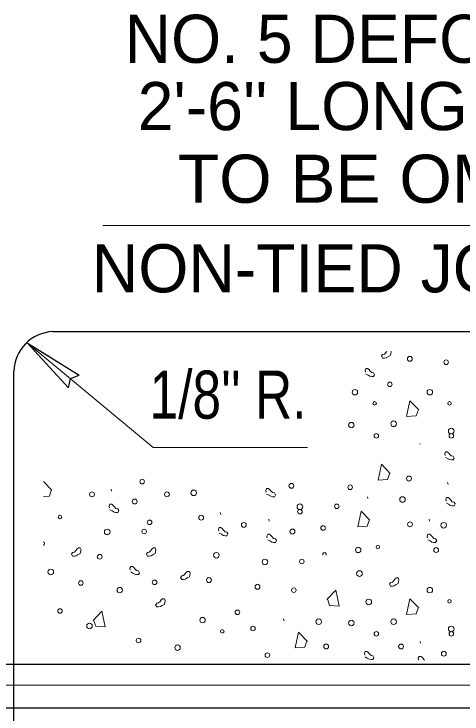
# Model space of a CAD drawing. Extents: x 912 to 1283, y -225 to 49.
# Drawn here: x 1007.4 to 1019.95, y -134.9 to -115.29 of the extents above; entities that cross this region are included whole.
import ezdxf

# ---------------------------------------------------------------- set-up
doc = ezdxf.new("R2010")
doc.units = 0
doc.header["$LTSCALE"] = 0.54
doc.layers.add('1', color=7, linetype='Continuous', lineweight=13)
doc.layers.add('15', color=7, linetype='Continuous', lineweight=13)

msp = doc.modelspace()

# ---------------------------------------------------------------- linework, layer by layer
at = {"layer": '1', "lineweight": 25}
for p, q in [((1008.4882, -124.1892), (1047.279, -124.1892)), ((1007.7716, -124.5005), (1008.9323, -125.7685)), ((1007.7716, -124.5005), (1009.2313, -125.4085)), ((1007.4009, -144.0174), (1007.4009, -125.3011))]:
    msp.add_line(p, q, dxfattribs=at)
at = {"layer": '1'}
for p, q in [((1018.7821, -127.3246), (1018.7854, -127.3377)), ((1008.4635, -128.6311), (1008.2322, -128.3903)), ((1046.3788, -134.0902), (973.9471, -134.0902))]:
    msp.add_line(p, q, dxfattribs=at)
for points in [[(1007.7716, -124.5005), (1011.3019, -127.4323), (1015.6257, -127.4323)], [(1017.9473, -124.8607), (1017.8857, -124.8915), (1017.8338, -124.9227), (1017.7823, -124.9328), (1017.7309, -124.9328), (1017.7002, -124.8813), (1017.7309, -124.8299), (1017.7823, -124.8194), (1017.8237, -124.7785), (1017.8493, -124.7443)], [(1017.9585, -124.8112), (1017.9461, -124.8596), (1017.9446, -124.8611)], [(1017.9627, -124.7443), (1017.9679, -124.7578), (1017.9578, -124.8092)], [(1017.2597, -125.3778), (1017.3216, -125.4086), (1017.3731, -125.4394), (1017.4245, -125.4499), (1017.4759, -125.4499), (1017.5071, -125.3985), (1017.4759, -125.3467), (1017.4245, -125.3365), (1017.3836, -125.2952), (1017.3524, -125.2539), (1017.3111, -125.2231), (1017.2597, -125.2231), (1017.239, -125.2746), (1017.2491, -125.326)], [(1018.7441, -126.3842), (1018.4967, -126.1267), (1018.4039, -126.5697), (1018.672, -126.5491), (1018.7235, -126.3944)], [(1019.4897, -127.7132), (1019.5516, -127.744), (1019.6031, -127.7752), (1019.6545, -127.7853), (1019.7063, -127.7853), (1019.7372, -127.7339), (1019.7063, -127.6824), (1019.6545, -127.6719), (1019.6136, -127.631), (1019.5824, -127.5897), (1019.5415, -127.5585), (1019.4897, -127.5585), (1019.469, -127.6103), (1019.4795, -127.6618)], [(1017.9418, -128.1627), (1017.6943, -127.9051), (1017.6015, -128.3482), (1017.8693, -128.3276), (1017.9211, -128.1728)], [(1019.5498, -128.4188), (1019.5622, -128.4673), (1019.5637, -128.4684)], [(1010.1215, -128.6055), (1010.1339, -128.654), (1010.1354, -128.6551)], [(1014.4808, -128.7407), (1014.5428, -128.7714), (1014.5943, -128.8026), (1014.6457, -128.8127), (1014.6975, -128.8127), (1014.7283, -128.7613), (1014.6975, -128.7098), (1014.6457, -128.6993), (1014.6048, -128.6584), (1014.5736, -128.6171), (1014.5327, -128.5859), (1014.4808, -128.5859), (1014.4602, -128.6377), (1014.4707, -128.6892)], [(1008.2322, -128.8083), (1008.3914, -128.7963), (1008.4428, -128.6416)], [(1017.3176, -128.8668), (1017.3052, -128.8184), (1017.3037, -128.8169)], [(1019.5182, -128.9942), (1019.5802, -129.025), (1019.6316, -129.0562), (1019.6831, -129.0663), (1019.7345, -129.0663), (1019.7657, -129.0148), (1019.7345, -128.9634), (1019.6831, -128.9529), (1019.6421, -128.9116), (1019.6109, -128.8702), (1019.5697, -128.8395), (1019.5182, -128.8395), (1019.4975, -128.8909), (1019.5077, -128.9427)], [(1010.0899, -129.1808), (1010.1519, -129.2117), (1010.2033, -129.2428), (1010.2548, -129.253), (1010.3063, -129.253), (1010.3374, -129.2015), (1010.3063, -129.1501), (1010.2548, -129.1396), (1010.2138, -129.0982), (1010.1827, -129.0569), (1010.1414, -129.0262), (1010.0899, -129.0262), (1010.0693, -129.0776), (1010.0794, -129.1294)], [(1017.3732, -129.4718), (1017.1257, -129.2142), (1017.0329, -129.6577), (1017.3011, -129.6371), (1017.3525, -129.4823)], [(1013.1804, -129.2596), (1013.1928, -129.3081), (1013.1943, -129.3092)], [(1014.5409, -129.4462), (1014.5533, -129.4947), (1014.5548, -129.4958)], [(1019.0308, -129.4462), (1019.0432, -129.4947), (1019.0447, -129.4958)], [(1013.1493, -129.8349), (1013.2108, -129.8657), (1013.2623, -129.8969), (1013.3142, -129.9071), (1013.3656, -129.9071), (1013.3964, -129.8556), (1013.3656, -129.8042), (1013.3142, -129.7937), (1013.2728, -129.7523), (1013.2417, -129.711), (1013.2008, -129.6802), (1013.1493, -129.6802), (1013.1286, -129.7317), (1013.1388, -129.7835)], [(1014.5093, -130.0216), (1014.5713, -130.0524), (1014.6228, -130.0836), (1014.6743, -130.0937), (1014.7257, -130.0937), (1014.7568, -130.0422), (1014.7257, -129.9908), (1014.6743, -129.9803), (1014.6333, -129.939), (1014.6021, -129.8977), (1014.5608, -129.8669), (1014.5093, -129.8669), (1014.4887, -129.9183), (1014.4988, -129.9702)], [(1018.9996, -130.0216), (1019.0612, -130.0524), (1019.1127, -130.0836), (1019.1645, -130.0937), (1019.2159, -130.0937), (1019.2468, -130.0422), (1019.2159, -129.9908), (1019.1645, -129.9803), (1019.1232, -129.939), (1019.092, -129.8977), (1019.0511, -129.8669), (1018.9996, -129.8669), (1018.9789, -129.9183), (1018.9891, -129.9702)], [(1009.2582, -130.4047), (1009.1966, -130.4355), (1009.1451, -130.4663), (1009.0933, -130.4768), (1009.0418, -130.4768), (1009.0111, -130.4253), (1009.0418, -130.3736), (1009.0933, -130.3634), (1009.1346, -130.3221), (1009.1658, -130.2808), (1009.2067, -130.25), (1009.2582, -130.25), (1009.2788, -130.3014), (1009.2687, -130.3529)], [(1009.2694, -130.3552), (1009.257, -130.4036), (1009.2555, -130.4047)], [(1011.3578, -130.4047), (1011.2962, -130.4355), (1011.2443, -130.4663), (1011.1929, -130.4768), (1011.1414, -130.4768), (1011.1103, -130.4253), (1011.1414, -130.3736), (1011.1929, -130.3634), (1011.2342, -130.3221), (1011.265, -130.2808), (1011.3063, -130.25), (1011.3578, -130.25), (1011.3784, -130.3014), (1011.3683, -130.3529)], [(1011.369, -130.3552), (1011.3566, -130.4036), (1011.3551, -130.4047)], [(1010.6702, -130.9214), (1010.7318, -130.9522), (1010.7836, -130.9834), (1010.835, -130.9936), (1010.8864, -130.9936), (1010.9173, -130.9421), (1010.8864, -130.8907), (1010.835, -130.8802), (1010.7937, -130.8388), (1010.7629, -130.7975), (1010.7216, -130.7667), (1010.6702, -130.7667), (1010.6495, -130.8182), (1010.6597, -130.87)], [(1012.3175, -131.0588), (1012.2555, -131.0896), (1012.2041, -131.1204), (1012.1526, -131.1309), (1012.1012, -131.1309), (1012.07, -131.0794), (1012.1012, -131.0277), (1012.1526, -131.0175), (1012.1936, -130.9762), (1012.2248, -130.9349), (1012.266, -130.9041), (1012.3175, -130.9041), (1012.3381, -130.9555), (1012.328, -131.007)], [(1012.3288, -131.0092), (1012.3163, -131.0577), (1012.3148, -131.0588)], [(1018.1678, -131.2455), (1018.1058, -131.2762), (1018.0544, -131.3071), (1018.0029, -131.3176), (1017.9515, -131.3176), (1017.9203, -131.2661), (1017.9515, -131.2143), (1018.0029, -131.2042), (1018.0439, -131.1628), (1018.0751, -131.1216), (1018.1163, -131.0907), (1018.1678, -131.0907), (1018.1884, -131.1422), (1018.1783, -131.1937)], [(1018.1791, -131.1959), (1018.1667, -131.2443), (1018.1652, -131.2455)], [(1016.17, -131.6935), (1016.4174, -131.4358), (1016.5102, -131.879), (1016.2421, -131.8583), (1016.1906, -131.704)], [(1011.6169, -131.8294), (1011.5549, -131.8602), (1011.5035, -131.891), (1011.452, -131.9015), (1011.4006, -131.9015), (1011.3694, -131.85), (1011.4006, -131.7982), (1011.452, -131.7881), (1011.493, -131.7467), (1011.5242, -131.7055), (1011.5654, -131.6747), (1011.6169, -131.6747), (1011.6375, -131.7261), (1011.6274, -131.7776)], [(1018.7441, -131.9279), (1018.4967, -131.6702), (1018.4039, -132.1137), (1018.672, -132.0931), (1018.7235, -131.9384)], [(1011.6282, -131.7798), (1011.6158, -131.8282), (1011.6143, -131.8294)], [(1009.6191, -132.2774), (1009.8665, -132.0197), (1009.9593, -132.4629), (1009.6912, -132.4422), (1009.6397, -132.2879)], [(1014.9693, -132.2887), (1014.9568, -132.2403), (1014.9553, -132.2392)], [(1015.6216, -132.8656), (1015.3741, -132.608), (1015.2813, -133.0515), (1015.5494, -133.0308), (1015.6009, -132.8761)], [(1018.7821, -132.8682), (1018.7944, -132.9167), (1018.7959, -132.9182)], [(1017.2398, -133.302), (1017.3013, -133.3332), (1017.3532, -133.3639), (1017.4046, -133.3744), (1017.456, -133.3744), (1017.4868, -133.3226), (1017.456, -133.2712), (1017.4046, -133.2607), (1017.3633, -133.2197), (1017.3325, -133.1784), (1017.2912, -133.1476), (1017.2398, -133.1476), (1017.2191, -133.1991), (1017.2293, -133.2505)], [(1018.9048, -133.3921), (1018.8744, -133.3613), (1018.8433, -133.32), (1018.8019, -133.2892), (1018.7505, -133.2892), (1018.7298, -133.3407), (1018.74, -133.3921)]]:
    msp.add_lwpolyline(points, dxfattribs=at)
at = {"layer": '1', "lineweight": 25}
msp.add_lwpolyline([(1008.9323, -125.7685), (1008.9819, -125.5025), (1009.2313, -125.4085)], dxfattribs=at)
msp.add_lwpolyline([(976.6018, -133.5055), (1038.5648, -133.5055), (1038.5648, -134.7346), (976.6018, -134.7346)], close=True, dxfattribs=at)
at = {"layer": '1'}
for centre, radius in [((1018.4929, -124.9517), 0.0682), ((1019.511, -125.0473), 0.0637), ((1017.9305, -125.6675), 0.0637), ((1016.9535, -125.8867), 0.0764), ((1019.0529, -125.8867), 0.0764), ((1017.5058, -126.2004), 0.0495), ((1019.6053, -126.2004), 0.0495), ((1016.8535, -126.8069), 0.0764), ((1018.0384, -126.7704), 0.079), ((1017.5546, -127.1095), 0.0637), ((1019.6532, -126.9741), 0.079), ((1019.654, -127.1095), 0.0637), ((1010.9934, -128.3904), 0.0637), ((1018.468, -128.3058), 0.0682), ((1012.4369, -128.7054), 0.079), ((1015.1744, -128.5095), 0.0682), ((1016.8218, -128.549), 0.0637), ((1009.587, -128.746), 0.0682), ((1011.6864, -128.746), 0.0682), ((1018.2873, -128.8921), 0.079), ((1010.7834, -128.9497), 0.0682), ((1015.412, -129.0958), 0.079), ((1016.4456, -129.0819), 0.0637), ((1015.4129, -129.2311), 0.0637), ((1008.6878, -129.3838), 0.0495), ((1012.6461, -129.4), 0.0682), ((1011.2008, -129.5308), 0.0637), ((1013.8426, -129.6038), 0.0682), ((1018.4965, -129.5867), 0.0682), ((1019.4414, -129.6141), 0.079), ((1010.0131, -129.8008), 0.079), ((1011.0466, -129.7869), 0.0637), ((1015.2028, -129.7904), 0.0682), ((1016.0616, -129.6913), 0.0637), ((1017.5973, -130.2245), 0.0495), ((1013.0723, -130.4549), 0.079), ((1017.0467, -130.3047), 0.0764), ((1019.2322, -130.3088), 0.0682), ((1009.8039, -130.4955), 0.0682), ((1014.4325, -130.6416), 0.079), ((1015.4661, -130.6277), 0.0637), ((1008.4325, -130.9211), 0.079), ((1017.0817, -130.9667), 0.079), ((1009.2728, -131.2314), 0.0637), ((1011.3409, -131.2113), 0.0637), ((1012.8631, -131.1495), 0.0682), ((1010.3639, -131.4305), 0.0764), ((1014.2233, -131.3362), 0.0682), ((1015.2413, -131.4319), 0.0637), ((1019.0529, -131.4305), 0.0764), ((1017.342, -131.7619), 0.079), ((1019.6053, -131.7441), 0.0495), ((1008.6904, -132.0158), 0.0637), ((1013.6609, -132.052), 0.0637), ((1012.6838, -132.2713), 0.0764), ((1015.9389, -132.3142), 0.079), ((1016.8535, -132.3507), 0.0764), ((1018.0384, -132.3142), 0.079), ((1009.5163, -132.4343), 0.0764), ((1013.2362, -132.5849), 0.0495), ((1014.0972, -132.5041), 0.0637), ((1019.6532, -132.5179), 0.079), ((1017.5546, -132.6533), 0.0637), ((1019.654, -132.6533), 0.0637), ((1010.8922, -132.8428), 0.0637), ((1016.1481, -133.0088), 0.0682), ((1018.2476, -133.0088), 0.0682), ((1011.9833, -133.0419), 0.0764), ((1014.5019, -133.2521), 0.0637), ((1019.444, -133.2126), 0.0682)]:
    msp.add_circle(centre, radius, dxfattribs=at)
at = {"layer": '1', "lineweight": 25}
msp.add_arc((1008.5382, -125.3257), 1.1375, 92.40921, 178.82229, dxfattribs=at)
at = {"layer": '1'}
for centre, radius, start, end in [((1008.1722, -130.126), 0.079, 319.46256, 40.53744), ((1016.1021, -130.4282), 0.0495, 337.44276, 202.55724)]:
    msp.add_arc(centre, radius, start, end, dxfattribs=at)
at = {"layer": '15'}
msp.add_lwpolyline([(1034.5349, -133.5603), (1038.312, -121.2196), (1009.8928, -121.2158)], dxfattribs=at)

# ---------------------------------------------------------------- texts
at = {"layer": '1'}
for s, p in [('NO. 5 DEFORMED TIE BARS', (1010.5004, -116.6606)), ("2'-6'' LONG @ 3'-0'' C/C.", (1010.8669, -118.5462))]:
    msp.add_text(s, height=1.348, dxfattribs=at).set_placement(p)
at = {"layer": '1', "width": 0.8}
msp.add_text("1/8'' R.", height=1.348, dxfattribs=at).set_placement((1011.1994, -126.6282))
at = {"layer": '15', "width": 1.05}
msp.add_text('TO BE OMITTED WHEN ', height=1.348, dxfattribs=at).set_placement((1011.9928, -120.5807))
at = {"layer": '15'}
msp.add_text('NON-TIED JOINT IS SPECIFIED.', height=1.348, dxfattribs=at).set_placement((1009.5833, -123.0901))

doc.saveas('drawing.dxf')
